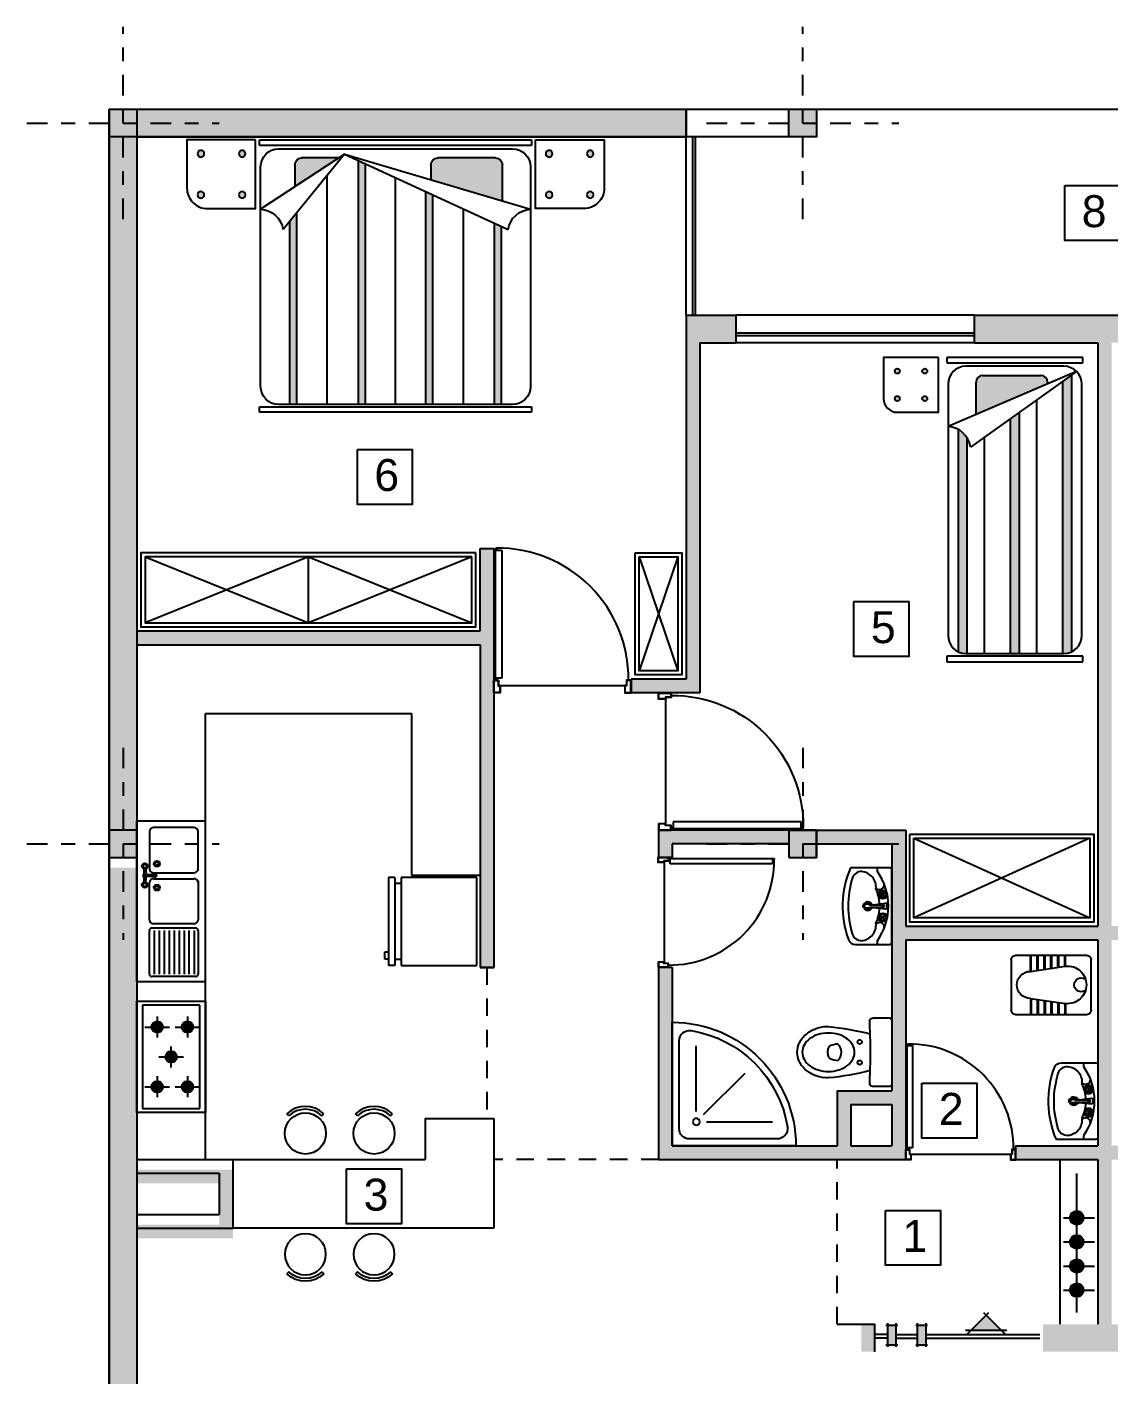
# Model space of a CAD drawing. Header units: millimetres. Extents: x 3669.6 to 3740.3, y 1535.4 to 1572.3.
# Drawn here: x 3670.69 to 3678.57, y 1559.33 to 1569.14 of the extents above; entities that cross this region are included whole.
import ezdxf

# ---------------------------------------------------------------- set-up
doc = ezdxf.new("R2010")
doc.units = ezdxf.units.MM
doc.linetypes.add('DASHDOT', pattern=[1, 0.5, -0.25, 0, -0.25])
doc.linetypes.add('DASHED2', pattern=[9.525, 6.35, -3.175])
doc.layers.add('1', color=7, linetype='Continuous')
doc.layers.add('HATCH', color=42, linetype='Continuous')
doc.styles.get("Standard").update_dxf_attribs({"font": 'arial.ttf'})

# ---------------------------------------------------------------- blocks, each defined once
blk = doc.blocks.new('AX')
at = {"linetype": 'Continuous'}
h = blk.add_hatch(color=0, dxfattribs=at)
h.paths.add_polyline_path([(-0.1, 0.1), (-0.1, 0), (0, 0), (0, 0.1)])
h.paths.add_polyline_path([(0, 0.1), (0, 0), (0.1, 0), (0.1, 0.1)])
h.paths.add_polyline_path([(0, 0), (0, -0.1), (0.1, -0.1), (0.1, 0)])
h.paths.add_polyline_path([(-0.1, 0), (-0.1, -0.1), (0, -0.1), (0, 0)])
at = {"color": 0, "linetype": 'DASHDOT', "ltscale": 0.3}
for p, q in [((0, -0.7), (0, 0.7)), ((-0.7, 0), (0.7, 0))]:
    blk.add_line(p, q, dxfattribs=at)
at = {"color": 0, "linetype": 'Continuous'}
blk.add_lwpolyline([(-0.1, 0.1), (0.1, 0.1), (0.1, -0.1), (-0.1, -0.1), (-0.1, 0.1)], dxfattribs=at)
blk = doc.blocks.new('DR100K')
blk.add_line((-0.0463, -0.0524), (-0.9537, -0.0524))
at = {"linetype": 'Continuous'}
for p, q in [((-0.0192, -0.1073), (-0.0192, -0.0923)), ((-0.0192, -0.0923), (-0.0115, -0.0923)), ((-0.0115, -0.0923), (-0.0115, -0.5731)), ((-0.0591, -0.5731), (-0.0591, -0.1073)), ((-0.0591, -0.1073), (-0.0197, -0.1073)), ((-0.0591, -1.0389), (-0.0591, -0.5731)), ((-0.0115, -0.5731), (-0.0115, -1.0539)), ((-0.0192, -1.0389), (-0.0591, -1.0389)), ((-0.0192, -1.0539), (-0.0192, -1.0389)), ((-0.0115, -1.0539), (-0.0192, -1.0539))]:
    blk.add_line(p, q, dxfattribs=at)
for points in [[(-0.9537, -0.0524), (-0.9537, 0), (-1, 0), (-1, -0.0923), (-0.9658, -0.0923), (-0.9658, -0.0524)], [(-0.0463, -0.0524), (-0.0463, 0), (0, 0), (0, -0.0923), (-0.0342, -0.0923), (-0.0342, -0.0524)], [(-0.9557, -0.0505), (-0.9557, -0.0019), (-0.9981, -0.0019), (-0.9981, -0.0904), (-0.9677, -0.0904), (-0.9677, -0.0505)], [(-0.0443, -0.0505), (-0.0443, -0.0019), (-0.0019, -0.0019), (-0.0019, -0.0904), (-0.0323, -0.0904), (-0.0323, -0.0505)]]:
    blk.add_lwpolyline(points, close=True, dxfattribs=at)
blk.add_arc((-0.0294, -0.1026), 0.9514, 179.3821, 270.61611, dxfattribs=at)
blk = doc.blocks.new('PL_SHOWER_TRAY_CORNER')
at = {"linetype": 'Continuous'}
h = blk.add_hatch(dxfattribs=at)
h.set_pattern_fill('EMPTY_FILL', color=0, scale=1000000.0, style=0)
h.set_pattern_definition([(0, (1000000, 1000000), (0, 1000000), [1e-05, -1000000])])
h.paths.add_polyline_path([(-0.45, 0), (-0.45, 0.9, -0.414214), (0.45, 0)], flags=0)
at = {"color": 0, "linetype": 'ByBlock'}
for p, q in [((-0.45, 0.9), (-0.45, 0)), ((-0.4, 0.7649), (-0.4, 0.125)), ((-0.275, 0.25), (-0.275, 0.7293)), ((-0.222, 0.228), (0.0803, 0.5303)), ((-0.2, 0.175), (0.2793, 0.175)), ((-0.45, 0), (0.45, 0)), ((-0.325, 0.05), (0.3149, 0.05))]:
    blk.add_line(p, q, dxfattribs=at)
blk.add_circle((-0.275, 0.175), 0.025, dxfattribs=at)
for centre, radius, start, end in [((-0.45, 0), 0.9, 360, 90), ((-0.325, 0.7649), 0.075, 80.7182, 180), ((-0.45, 0), 0.85, 9.2818, 80.7182), ((-0.325, 0.125), 0.075, 180, 270), ((0.3149, 0.125), 0.075, 270, 9.2818)]:
    blk.add_arc(centre, radius, start, end, dxfattribs=at)
blk = doc.blocks.new('KHALAF01')
at = {"color": 0, "linetype": 'Continuous'}
for points in [[(0.1875, -0.4625, -0.085721), (0.1727, -0.5514, -0.090327), (0.1326, -0.6234, -0.104321), (0.0699, -0.6734, -0.116956), (0, -0.69, -0.116956), (-0.0699, -0.6734, -0.104321), (-0.1326, -0.6234, -0.090327), (-0.1727, -0.5514, -0.121645), (-0.1875, -0.4625, -0.038927), (-0.1339, -0.1587, 0.00111), (-0.2241, -0.1615, -0.19607), (-0.2353, -0.1601, -0.27067), (-0.25, -0.135), (-0.25, -0.0142, -0.258396), (-0.2244, 0), (0, 0), (0.2244, 0, -0.258396), (0.25, -0.0142), (0.25, -0.135, -0.27067), (0.2353, -0.1601, -0.19607), (0.2241, -0.1615, 0.00111), (0.1339, -0.1587, -0.038927)], [(0.06, -0.3945, 0.456663), (-0.06, -0.3945, 0.067655), (-0.0458, -0.4503, 0.231456), (-0.0296, -0.4648, 0.070039), (0, -0.4688, 0.070039), (0.0296, -0.4648, 0.231456), (0.0458, -0.4503, 0.067655)]]:
    blk.add_lwpolyline(points, format="xyb", close=True, dxfattribs=at)
blk.add_lwpolyline([(0.1339, -0.1587, 0.000726), (0.075, -0.1571, 0.025157), (-0.075, -0.1571, 0.000726), (-0.1339, -0.1587, -0.19607)], format="xyb", dxfattribs=at)
for centre in [(-0.075, -0.235), (0.075, -0.235)]:
    blk.add_circle(centre, 0.016, dxfattribs=at)
for centre, radius, start, end in [((0.0235, -0.4175), 0.152, 119.44004, 143.72465), ((0, -0.3759), 0.1041, 90, 119.44004), ((0, -0.3759), 0.1041, 60.55996, 90), ((-0.0235, -0.4175), 0.152, 36.27535, 60.55996), ((0.1191, -0.4625), 0.2591, 163.09095, 180), ((0.0606, -0.4447), 0.1979, 143.72465, 163.09095), ((-0.0606, -0.4447), 0.1979, 16.90905, 36.27535), ((-0.1191, -0.4625), 0.2591, 0, 16.90905), ((0.1191, -0.4625), 0.2591, 180, 196.90905), ((-0.1191, -0.4625), 0.2591, 343.09095, 0), ((0.0606, -0.4803), 0.1979, 196.90905, 216.27535), ((-0.0606, -0.4803), 0.1979, 323.72465, 343.09095), ((0.0235, -0.5075), 0.152, 216.27535, 240.55996), ((0, -0.5491), 0.1041, 240.55996, 270), ((0, -0.5491), 0.1041, 270, 299.44004), ((-0.0235, -0.5075), 0.152, 299.44004, 323.72465)]:
    blk.add_arc(centre, radius, start, end, dxfattribs=at)
blk = doc.blocks.new('DASTSHO1')
for p, q in [((0.29, 0), (-0.29, 0)), ((-0.31, -0.02), (-0.31, -0.336)), ((-0.011, -0.155), (-0.023, -0.051)), ((0.013, -0.04), (-0.013, -0.04)), ((-0.009, -0.177), (-0.008, -0.069)), ((0.009, -0.177), (0.008, -0.069)), ((0.011, -0.155), (0.023, -0.051)), ((0.31, -0.295), (0.31, -0.02)), ((-0.28, -0.117), (-0.31, -0.117)), ((-0.149, -0.134), (-0.151, -0.131)), ((-0.025, -0.197), (-0.01, -0.234)), ((0.025, -0.197), (0.01, -0.234)), ((0.31, -0.117), (0.28, -0.117)), ((0.01, -0.234), (-0.01, -0.234))]:
    blk.add_line(p, q)
for centre, radius in [((-0.093, -0.075), 0.035), ((-0.093, -0.075), 0.03), ((-0.093, -0.075), 0.01), ((-0.093, -0.075), 0.009), ((0, -0.069), 0.00838), ((0, -0.069), 0.00638), ((0.093, -0.075), 0.035), ((0.093, -0.075), 0.03), ((0.093, -0.075), 0.01), ((0.093, -0.075), 0.009)]:
    blk.add_circle(centre, radius)
for centre, radius, start, end in [((-0.29, -0.02), 0.02, 90, 180), ((0, -0.515), 0.486, 54.8317, 125.1683), ((-0.171, -0.1), 0.0372, 303.1046, 116.4842), ((0, -0.442), 0.342, 92.8917, 114.0594), ((-0.113, -0.075), 0.007, 145.5618, 214.4382), ((-0.143, -0.054), 0.03, 325.5618, 349.4382), ((-0.143, -0.096), 0.03, 10.5618, 34.4382), ((-0.107, -0.061), 0.007, 100.5618, 169.4382), ((-0.107, -0.089), 0.007, 190.5618, 259.4382), ((-0.114, -0.025), 0.03, 280.5618, 304.4382), ((-0.114, -0.126), 0.03, 55.5618, 79.4382), ((-0.093, -0.055), 0.007, 55.5618, 124.4382), ((-0.093, -0.095), 0.007, 235.5618, 304.4382), ((-0.072, -0.025), 0.03, 235.5618, 259.4382), ((-0.072, -0.126), 0.03, 100.5618, 124.4382), ((-0.079, -0.061), 0.007, 10.5618, 79.4382), ((-0.079, -0.089), 0.007, 280.5618, 349.4382), ((-0.042, -0.054), 0.03, 190.5618, 214.4382), ((-0.042, -0.096), 0.03, 145.5618, 169.4382), ((-0.073, -0.075), 0.007, 325.5618, 34.4382), ((-0.013, -0.05), 0.01, 90, 186.4645), ((0.013, -0.05), 0.01, 353.5355, 90), ((0, -0.442), 0.342, 65.9406, 87.1083), ((0.073, -0.075), 0.007, 145.5618, 214.4382), ((0.042, -0.054), 0.03, 325.5618, 349.4382), ((0.042, -0.096), 0.03, 10.5618, 34.4382), ((0.079, -0.061), 0.007, 100.5618, 169.4382), ((0.079, -0.089), 0.007, 190.5618, 259.4382), ((0.072, -0.025), 0.03, 280.5618, 304.4382), ((0.072, -0.126), 0.03, 55.5618, 79.4382), ((0.093, -0.055), 0.007, 55.5618, 124.4382), ((0.093, -0.095), 0.007, 235.5618, 304.4382), ((0.114, -0.025), 0.03, 235.5618, 259.4382), ((0.114, -0.126), 0.03, 100.5618, 124.4382), ((0.107, -0.061), 0.007, 10.5618, 79.4382), ((0.107, -0.089), 0.007, 280.5618, 349.4382), ((0.143, -0.054), 0.03, 190.5618, 214.4382), ((0.143, -0.096), 0.03, 145.5618, 169.4382), ((0.113, -0.075), 0.007, 325.5618, 34.4382), ((0.171, -0.1), 0.0372, 63.5158, 236.8954), ((0.29, -0.02), 0.02, 0, 90), ((-0.153, -0.256), 0.127, 83.7621, 175.0122), ((0, -0.195), 0.035, 107.6573, 249.4947), ((0, -0.195), 0.03, 111.4224, 239.855), ((-0.02, -0.195), 0.007, 73.4732, 243.3425), ((-0.065, -0.161), 0.0542, 317.6979, 11.2911), ((-0.014, -0.18), 0.007, 74.1823, 242.9207), ((-0.014, -0.209), 0.007, 161.9256, 242.6781), ((0.028, -0.199), 0.0425, 149.7923, 221.2189), ((-0.028, -0.199), 0.0425, 318.7811, 30.2077), ((0.065, -0.161), 0.0542, 168.7089, 222.3021), ((0, -0.195), 0.035, 290.5054, 72.3427), ((0, -0.195), 0.03, 300.1451, 68.5775), ((0.014, -0.18), 0.007, 297.0795, 105.8174), ((0.014, -0.209), 0.007, 297.3223, 18.074), ((0.02, -0.195), 0.007, 296.658, 106.5266), ((0.153, -0.256), 0.127, 4.9878, 96.2379), ((-0.2, -0.245), 0.08, 180, 252.722), ((0, 0.398), 0.753, 252.722, 287.278), ((0, -0.224), 0.005, 221.2189, 318.7811), ((0.2, -0.245), 0.08, 287.278, 0), ((0.25, -0.295), 0.06, 290.2183, 0), ((0, 0.383), 0.783, 246.6891, 290.2183)]:
    blk.add_arc(centre, radius, start, end)
blk = doc.blocks.new('KHAL')
for p, q in [((0.03, 0.215), (0.5528, 0.215)), ((0.1862, 0.1362), (0.1862, 0.215)), ((0.193, 0.1352), (0.193, 0.215)), ((0.2362, 0.1288), (0.2362, 0.215)), ((0.243, 0.1278), (0.243, 0.215)), ((0.2862, 0.1214), (0.2862, 0.215)), ((0.293, 0.1204), (0.293, 0.215)), ((0.3362, 0.114), (0.3362, 0.215)), ((0.343, 0.113), (0.343, 0.215)), ((0.3862, 0.1066), (0.3862, 0.215)), ((0.393, 0.1056), (0.393, 0.215)), ((0.4362, 0.0992), (0.4362, 0.215)), ((0.443, 0.0982), (0.443, 0.215)), ((0, -0.185), (0, 0.185)), ((0.443, 0.0982), (0.1862, 0.1362)), ((0.5828, 0.185), (0.5828, -0.185)), ((0.443, -0.0982), (0.1862, -0.1362)), ((0.1862, -0.1362), (0.1862, -0.215)), ((0.193, -0.1352), (0.193, -0.215)), ((0.2362, -0.1288), (0.2362, -0.215)), ((0.243, -0.1278), (0.243, -0.215)), ((0.2862, -0.1214), (0.2862, -0.215)), ((0.293, -0.1204), (0.293, -0.215)), ((0.3362, -0.114), (0.3362, -0.215)), ((0.343, -0.113), (0.343, -0.215)), ((0.3862, -0.1066), (0.3862, -0.215)), ((0.393, -0.1056), (0.393, -0.215)), ((0.4362, -0.0992), (0.4362, -0.215)), ((0.443, -0.0982), (0.443, -0.215)), ((0.5528, -0.215), (0.03, -0.215))]:
    blk.add_line(p, q)
for centre, radius, start, end in [((0.03, 0.185), 0.03, 90, 180), ((0.5528, 0.185), 0.03, 0, 90), ((0.1706, 0.0017), 0.1354, 83.37067, 180.72106), ((0.443, 0), 0.0982, 270, 90), ((0.0722, 0), 0.0514, 232.5368, 127.4632), ((0.1706, -0.0017), 0.1354, 179.27894, 276.62933), ((0.03, -0.185), 0.03, 180, 270), ((0.5528, -0.185), 0.03, 270, 0)]:
    blk.add_arc(centre, radius, start, end)
blk = doc.blocks.new('S2')
for p, q in [((-0.534, 0), (0, 0)), ((0, 0), (0, -0.6)), ((-1.405, 0), (-0.534, 0)), ((-1.405, 0), (-1.405, -0.6)), ((-1.34, -0.111), (-0.959, -0.111)), ((-0.865, -0.111), (-0.541, -0.111)), ((-0.492, -0.063), (-0.535, -0.063)), ((-0.534, 0), (-0.534, 0)), ((-0.466, -0.057), (-0.492, -0.057)), ((-0.492, -0.057), (-0.492, -0.063)), ((-0.487, -0.167), (-0.487, -0.063)), ((-0.47, -0.063), (-0.47, -0.167)), ((-0.466, -0.063), (-0.466, -0.057)), ((-0.421, -0.063), (-0.466, -0.063)), ((-0.095, -0.111), (-0.419, -0.111)), ((-1.362, -0.514), (-1.362, -0.132)), ((-1.34, -0.154), (-0.959, -0.154)), ((-1.34, -0.198), (-0.959, -0.198)), ((-0.937, -0.514), (-0.937, -0.132)), ((-0.9, -0.5), (-0.9, -0.146)), ((-0.506, -0.146), (-0.506, -0.5)), ((-0.454, -0.146), (-0.454, -0.5)), ((-0.059, -0.5), (-0.059, -0.146)), ((-1.34, -0.241), (-0.959, -0.241)), ((-1.34, -0.285), (-0.959, -0.285)), ((-1.34, -0.329), (-0.959, -0.329)), ((-1.34, -0.372), (-0.959, -0.372)), ((-1.34, -0.416), (-0.959, -0.416)), ((-1.34, -0.459), (-0.959, -0.459)), ((-1.34, -0.503), (-0.959, -0.503)), ((-0.959, -0.536), (-1.34, -0.536)), ((-0.525, -0.536), (-0.865, -0.536)), ((-0.435, -0.536), (-0.095, -0.536)), ((-1.405, -0.6), (0, -0.6))]:
    blk.add_line(p, q)
for centre, radius in [((-0.56, -0.07), 0.0257), ((-0.56, -0.07), 0.0151), ((-0.396, -0.07), 0.0257), ((-0.396, -0.07), 0.0151), ((-0.584, -0.176), 0.0257), ((-0.584, -0.176), 0.0151), ((-0.375, -0.176), 0.0257), ((-0.375, -0.176), 0.0151)]:
    blk.add_circle(centre, radius)
for centre, radius, start, end in [((-1.34, -0.132), 0.0218, 90, 180), ((-0.959, -0.132), 0.0218, 0, 90), ((-0.865, -0.146), 0.0355, 90, 180), ((-0.541, -0.146), 0.0355, 360, 90), ((-0.475, 0.148), 0.232, 254.9886, 267.0921), ((-0.478, -0.077), 0.0167, 59.7592, 120.2408), ((-0.479, 0.19), 0.275, 271.804, 282.1863), ((-0.419, -0.146), 0.0355, 90, 180), ((-0.095, -0.146), 0.0355, 0, 90), ((-0.478, -0.162), 0.0121, 133.7065, 46.2926), ((-0.478, -0.152), 0.0167, 239.7592, 300.2408), ((-1.34, -0.514), 0.0218, 180, 270), ((-0.959, -0.514), 0.0218, 270, 0), ((-0.865, -0.5), 0.0355, 180, 270), ((-0.541, -0.5), 0.0355, 270, 360), ((-0.419, -0.5), 0.0355, 180, 270), ((-0.095, -0.5), 0.0355, 270, 0)]:
    blk.add_arc(centre, radius, start, end)
blk = doc.blocks.new('REFREJRATOR')
at = {"linetype": 'Continuous'}
for p, q in [((0, 0), (-0.6433, 0)), ((-0.6433, 0), (-0.6433, -0.5514)), ((0, -0.5514), (0, 0)), ((-0.6433, -0.5514), (0, -0.5514)), ((-0.5974, -0.5514), (-0.5974, -0.5974)), ((-0.046, -0.5514), (-0.046, -0.5974)), ((-0.6433, -0.5974), (-0.6433, -0.6433)), ((-0.6433, -0.5974), (0, -0.5974)), ((-0.6433, -0.6433), (0, -0.6433)), ((-0.1007, -0.6712), (-0.1007, -0.6433)), ((-0.0472, -0.6712), (-0.1007, -0.6712)), ((-0.0472, -0.6433), (-0.0472, -0.6712)), ((0, -0.5974), (0, -0.6433))]:
    blk.add_line(p, q, dxfattribs=at)
blk = doc.blocks.new('G')
at = {"linetype": 'Continuous'}
h = blk.add_hatch(color=0, dxfattribs=at)
h.paths.add_polyline_path([(0.1881, -0.1907), (0.1881, -0.1491), (0.2298, -0.1491, -0.414214)])
h.paths.add_polyline_path([(0.2298, -0.1491), (0.1881, -0.1491), (0.1881, -0.1074, -0.414214)])
h.paths.add_polyline_path([(0.1881, -0.1491), (0.1464, -0.1491, -0.414214), (0.1881, -0.1074)])
h.paths.add_polyline_path([(0.1881, -0.1907, -0.414214), (0.1464, -0.1491), (0.1881, -0.1491)])
h = blk.add_hatch(color=0, dxfattribs=at)
h.paths.add_polyline_path([(0.6234, -0.1907), (0.6234, -0.1491), (0.6651, -0.1491, -0.414214)])
h.paths.add_polyline_path([(0.6651, -0.1491), (0.6234, -0.1491), (0.6234, -0.1074, -0.414214)])
h.paths.add_polyline_path([(0.6234, -0.1491), (0.5818, -0.1491, -0.414214), (0.6234, -0.1074)])
h.paths.add_polyline_path([(0.6234, -0.1907, -0.414214), (0.5818, -0.1491), (0.6234, -0.1491)])
h = blk.add_hatch(color=0, dxfattribs=at)
h.paths.add_polyline_path([(0.4058, -0.2091), (0.4058, -0.2508), (0.4474, -0.2508, 0.414214)])
h.paths.add_polyline_path([(0.4474, -0.2508), (0.4058, -0.2508), (0.4058, -0.2925, 0.414214)])
h.paths.add_polyline_path([(0.4058, -0.2508), (0.3641, -0.2508, 0.414214), (0.4058, -0.2925)])
h.paths.add_polyline_path([(0.4058, -0.2091, 0.414214), (0.3641, -0.2508), (0.4058, -0.2508)])
h = blk.add_hatch(color=0, dxfattribs=at)
h.paths.add_polyline_path([(0.1881, -0.3276), (0.1881, -0.3692), (0.2298, -0.3692, 0.414214)])
h.paths.add_polyline_path([(0.2298, -0.3692), (0.1881, -0.3692), (0.1881, -0.4109, 0.414214)])
h.paths.add_polyline_path([(0.1881, -0.3692), (0.1464, -0.3692, 0.414214), (0.1881, -0.4109)])
h.paths.add_polyline_path([(0.1881, -0.3276, 0.414214), (0.1464, -0.3692), (0.1881, -0.3692)])
h = blk.add_hatch(color=0, dxfattribs=at)
h.paths.add_polyline_path([(0.6234, -0.3276), (0.6234, -0.3692), (0.6651, -0.3692, 0.414214)])
h.paths.add_polyline_path([(0.6651, -0.3692), (0.6234, -0.3692), (0.6234, -0.4109, 0.414214)])
h.paths.add_polyline_path([(0.6234, -0.3692), (0.5818, -0.3692, 0.414214), (0.6234, -0.4109)])
h.paths.add_polyline_path([(0.6234, -0.3276, 0.414214), (0.5818, -0.3692), (0.6234, -0.3692)])
at = {"color": 0, "linetype": 'Continuous'}
for p, q in [((0, 0), (0.8125, 0)), ((0, -0.5), (0, 0)), ((0.8125, 0), (0.8125, -0.5)), ((0.7816, -0.0422), (0.0299, -0.0422)), ((0.0299, -0.0422), (0.0299, -0.4595)), ((0.1881, -0.0588), (0.1881, -0.2393)), ((0.6234, -0.0588), (0.6234, -0.2393)), ((0.7816, -0.4595), (0.7816, -0.0422)), ((0.2646, -0.1491), (0.1116, -0.1491)), ((0.4058, -0.1606), (0.4058, -0.341)), ((0.6999, -0.1491), (0.547, -0.1491)), ((0.1881, -0.279), (0.1881, -0.4595)), ((0.3293, -0.2508), (0.4822, -0.2508)), ((0.6234, -0.279), (0.6234, -0.4595)), ((0.2646, -0.3692), (0.1116, -0.3692)), ((0.6999, -0.3692), (0.547, -0.3692)), ((0.0299, -0.4595), (0.7816, -0.4595)), ((0.8125, -0.5), (0, -0.5))]:
    blk.add_line(p, q, dxfattribs=at)
for centre in [(0.1881, -0.1491), (0.6234, -0.1491), (0.4058, -0.2508), (0.1881, -0.3692), (0.6234, -0.3692)]:
    blk.add_circle(centre, 0.0417, dxfattribs=at)
blk = doc.blocks.new('DCHAIR')
at = {"linetype": 'Continuous'}
for p, q in [((-0.1202, 0.1285), (-0.134, 0.1433)), ((0.1202, 0.1285), (0.134, 0.1433))]:
    blk.add_line(p, q, dxfattribs=at)
blk.add_circle((0, 0), 0.15, dxfattribs=at)
for radius in [0.1963, 0.1759]:
    blk.add_arc((0, 0), radius, 46.92052, 133.07948, dxfattribs=at)
blk = doc.blocks.new('BED2')
at = {"linetype": 'Continuous'}
h = blk.add_hatch(color=256, dxfattribs=at)
h.paths.add_polyline_path([(-1.3933, -0.1, 1), (-1.4417, -0.1, 1)])
h.paths.add_polyline_path([(-1.3933, -0.4, 1), (-1.4417, -0.4, 1)])
h.paths.add_polyline_path([(-1.1417, -0.1, 1), (-1.0933, -0.1, 1)])
h.paths.add_polyline_path([(-1.1417, -0.4, 1), (-1.0933, -0.4, 1)])
h.paths.add_polyline_path([(1.0933, -0.1, 1), (1.1417, -0.1, 1)])
h.paths.add_polyline_path([(1.0933, -0.4, 1), (1.1417, -0.4, 1)])
h.paths.add_polyline_path([(1.3933, -0.1, 1), (1.4417, -0.1, 1)])
h.paths.add_polyline_path([(1.3933, -0.4, 1), (1.4417, -0.4, 1)])
h = blk.add_hatch(color=256, dxfattribs=at)
h.paths.add_polyline_path([(-0.257, -0.1814, 0.414214), (-0.307, -0.1314), (-0.7288, -0.1314, 0.414214), (-0.7788, -0.1814), (-0.7788, -0.4437), (-0.257, -0.2892)])
h.paths.add_polyline_path([(0.7341, -0.1814, 0.414214), (0.6841, -0.1314), (0.4155, -0.1314), (0.7341, -0.3407)])
h = blk.add_hatch(color=256, dxfattribs=at)
h.paths.add_polyline_path([(0.7701, -0.5918), (0.7201, -0.5304), (0.7201, -1.9269), (0.7701, -1.9269)])
h.paths.add_polyline_path([(0.2701, -0.15), (0.2201, -0.1731), (0.2201, -1.9269), (0.2701, -1.9269)])
h.paths.add_polyline_path([(-0.2209, -0.3766), (-0.2709, -0.3996), (-0.2709, -1.9269), (-0.2209, -1.9269)])
h.paths.add_polyline_path([(-0.7209, -0.6072), (-0.7709, -0.6303), (-0.7709, -1.9269), (-0.7209, -1.9269)])
for p, q in [((-0.991, 0), (-0.991, -0.0394)), ((0, 0), (-0.991, 0)), ((0.991, 0), (0, 0)), ((0.991, -0.0394), (0.991, 0)), ((-0.991, -0.0394), (0, -0.0394)), ((-0.1388, -0.0647), (-0.8522, -0.0647)), ((0.8522, -0.0647), (-0.1388, -0.0647)), ((0, -0.0394), (0.991, -0.0394)), ((0.3722, -0.1029), (-0.9827, -0.5041)), ((-0.9827, -0.1952), (-0.9827, -1.7964)), ((0.3722, -0.1029), (-0.8198, -0.6529)), ((-0.7788, -0.4437), (-0.7788, -0.1814)), ((-0.7288, -0.1314), (-0.307, -0.1314)), ((-0.257, -0.1814), (-0.257, -0.2892)), ((-0.257, -0.1814), (-0.257, -0.1931)), ((0.2201, -1.9269), (0.2201, -0.1731)), ((0.2701, -1.9269), (0.2701, -0.15)), ((0.3722, -0.1029), (0.9827, -0.5041)), ((0.3722, -0.1029), (0.8198, -0.6529)), ((0.4155, -0.1314), (0.6841, -0.1314)), ((0.7341, -0.1814), (0.7341, -0.3407)), ((0.7341, -0.1814), (0.7341, -0.1931)), ((0.9827, -1.7964), (0.9827, -0.1952)), ((0.0032, -0.2732), (0.0032, -1.9269)), ((0.4973, -1.9269), (0.4973, -0.2566)), ((-0.2209, -1.9269), (-0.2209, -0.3766)), ((-0.2709, -1.9269), (-0.2709, -0.3996)), ((-0.4937, -1.9269), (-0.4937, -0.5024)), ((0.7201, -1.9269), (0.7201, -0.5304)), ((-0.7709, -1.9269), (-0.7709, -0.6303)), ((-0.7209, -1.9269), (-0.7209, -0.6072)), ((0.7701, -1.9269), (0.7701, -0.5918)), ((0, -1.9446), (-0.991, -1.9446)), ((-0.991, -1.9446), (-0.991, -1.9839)), ((-0.8522, -1.9269), (-0.1388, -1.9269)), ((-0.1388, -1.9269), (0.8522, -1.9269)), ((0.991, -1.9446), (0, -1.9446)), ((0.991, -1.9839), (0.991, -1.9446)), ((-0.991, -1.9839), (0, -1.9839)), ((0, -1.9839), (0.991, -1.9839))]:
    blk.add_line(p, q, dxfattribs=at)
for points in [[(-1.0198, 0), (-1.5198, 0), (-1.5198, -0.35, 0.414214), (-1.3698, -0.5), (-1.0198, -0.5)], [(1.0198, 0), (1.5198, 0), (1.5198, -0.35, -0.414214), (1.3698, -0.5), (1.0198, -0.5)]]:
    blk.add_lwpolyline(points, format="xyb", close=True, dxfattribs=at)
for centre in [(-1.4175, -0.1), (-1.1175, -0.1), (1.1175, -0.1), (1.4175, -0.1), (-1.4175, -0.4), (-1.1175, -0.4), (1.1175, -0.4), (1.4175, -0.4)]:
    blk.add_circle(centre, 0.0242, dxfattribs=at)
for centre, radius, start, end in [((-0.8522, -0.1952), 0.1305, 90, 180), ((0.8522, -0.1952), 0.1305, 0, 90), ((-0.7288, -0.1814), 0.05, 90, 180), ((-0.307, -0.1814), 0.05, 0, 90), ((0.6841, -0.1814), 0.05, 0, 90), ((-0.9914, -0.6771), 0.1732, 8.04708, 87.13075), ((0.9914, -0.6771), 0.1732, 92.86925, 171.95292), ((-0.8522, -1.7964), 0.1305, 180, 270), ((0.8522, -1.7964), 0.1305, 270, 0)]:
    blk.add_arc(centre, radius, start, end, dxfattribs=at)
blk = doc.blocks.new('BED')
h = blk.add_hatch(color=256)
h.paths.add_polyline_path([(-1.3699, -0.1, 1), (-1.334, -0.1, 1)])
h.paths.add_polyline_path([(-1.334, -0.3, 1), (-1.3699, -0.3, 1)])
h.paths.add_polyline_path([(-1.134, -0.3, 1), (-1.1699, -0.3, 1)])
h.paths.add_polyline_path([(-1.1699, -0.1, 1), (-1.134, -0.1, 1)])
h = blk.add_hatch(color=256)
h.paths.add_polyline_path([(-0.844, -0.586, 0.128654), (-0.9075, -0.5255), (-0.9075, -2.1446, 0.109901), (-0.8522, -2.1569), (-0.844, -2.1569)])
h.paths.add_polyline_path([(-0.463, -0.3991), (-0.5265, -0.4443), (-0.5265, -2.1569), (-0.463, -2.1569)])
h.paths.add_polyline_path([(-0.082, -0.1282), (-0.1455, -0.1733), (-0.1455, -2.1569), (-0.1388, -2.1569, 0.113068), (-0.082, -2.1439)])
blk.add_hatch(color=256).paths.add_polyline_path([(-0.257, -0.1931), (-0.257, -0.1814, 0.414214), (-0.307, -0.1314), (-0.7288, -0.1314, 0.414214), (-0.7788, -0.1814), (-0.7788, -0.4167)])
at = {"color": 0, "linetype": 'Continuous'}
for p, q in [((0, 0), (-0.991, 0)), ((-0.991, 0), (-0.991, -0.0394)), ((0, -0.0394), (0, 0)), ((-0.991, -0.0394), (0, -0.0394)), ((-0.1388, -0.0647), (-0.8522, -0.0647)), ((-0.0466, -0.1029), (-0.9827, -0.5041)), ((-0.9827, -0.1952), (-0.9827, -2.0264)), ((-0.0466, -0.1029), (-0.8198, -0.6529)), ((-0.7788, -0.4167), (-0.7788, -0.1814)), ((-0.7288, -0.1314), (-0.307, -0.1314)), ((-0.257, -0.1814), (-0.257, -0.1931)), ((-0.0083, -2.0264), (-0.0083, -0.1952)), ((-0.8522, -2.1569), (-0.1388, -2.1569)), ((0, -2.1772), (-0.991, -2.1772)), ((-0.991, -2.1772), (-0.991, -2.2165)), ((-0.991, -2.2165), (0, -2.2165)), ((0, -2.2165), (0, -2.1772))]:
    blk.add_line(p, q, dxfattribs=at)
at = {"color": 0}
for p, q in [((-0.1455, -2.1569), (-0.1455, -0.1733)), ((-0.082, -2.1439), (-0.082, -0.1282)), ((-0.336, -2.1569), (-0.336, -0.3088)), ((-0.5265, -2.1569), (-0.5265, -0.4443)), ((-0.463, -2.1569), (-0.463, -0.3991)), ((-0.9075, -2.1446), (-0.9075, -0.5255)), ((-0.844, -2.1569), (-0.844, -0.586)), ((-0.717, -2.1569), (-0.717, -0.5798))]:
    blk.add_line(p, q, dxfattribs=at)
blk.add_lwpolyline([(-1.0519, 0), (-1.4519, 0), (-1.4519, -0.3, 0.414214), (-1.3519, -0.4), (-1.0519, -0.4)], format="xyb", close=True)
for centre in [(-1.3519, -0.1), (-1.1519, -0.1), (-1.3519, -0.3), (-1.1519, -0.3)]:
    blk.add_circle(centre, 0.018)
at = {"color": 0, "linetype": 'Continuous'}
for centre, radius, start, end in [((-0.8522, -0.1952), 0.1305, 90, 180), ((-0.1388, -0.1952), 0.1305, 0, 90), ((-0.7288, -0.1814), 0.05, 90, 180), ((-0.307, -0.1814), 0.05, 0, 90), ((-0.9914, -0.6771), 0.1732, 8.04708, 87.13075), ((-0.8522, -2.0264), 0.1305, 180, 270), ((-0.1388, -2.0264), 0.1305, 270, 0)]:
    blk.add_arc(centre, radius, start, end, dxfattribs=at)
blk = doc.blocks.new('A$C35E47A82')
blk.add_hatch(color=0).paths.add_polyline_path([(0.8098, 0.2313), (0.6971, 0.1187), (0.8098, 0.1187), (0.9224, 0.1187)])
at = {"linetype": 'Continuous'}
h = blk.add_hatch(color=0, dxfattribs=at)
h.paths.add_polyline_path([(0.0938, 0.1595), (0.0938, 0.0138), (0.1528, 0.0138), (0.1528, 0.1595)])
h.paths.add_polyline_path([(0.3105, 0.1595), (0.3105, 0.0138), (0.3695, 0.0138), (0.3695, 0.1595)])
at = {"color": 0}
for p, q in [((0.6711, 0.0927), (0.8281, 0.2497)), ((0.7914, 0.2497), (0.9484, 0.0927)), ((0.8098, 0.1187), (0.6603, 0.1187)), ((0.9592, 0.1187), (0.8098, 0.1187))]:
    blk.add_line(p, q, dxfattribs=at)
at = {"color": 0, "linetype": 'Continuous'}
for p, q in [((0.08, 0.1595), (0.1667, 0.1595)), ((0.0938, 0), (0.0938, 0.1733)), ((0.1528, 0.1733), (0.1528, 0)), ((0.2967, 0.1595), (0.3833, 0.1595)), ((0.3105, 0), (0.3105, 0.1733)), ((0.3695, 0.1733), (0.3695, 0)), ((0.0938, 0.091), (0, 0.091)), ((0.0938, 0.065), (0, 0.065)), ((0.1667, 0.0138), (0.08, 0.0138)), ((0.1528, 0.091), (0.3105, 0.091)), ((0.1528, 0.065), (0.3105, 0.065)), ((0.3833, 0.0138), (0.2967, 0.0138)), ((0.3695, 0.091), (1.2, 0.091)), ((0.3695, 0.065), (1.2, 0.065))]:
    blk.add_line(p, q, dxfattribs=at)

msp = doc.modelspace()

# ---------------------------------------------------------------- hatches: boundary and pattern name
at = {"layer": '1'}
h = msp.add_hatch(color=256, dxfattribs=at)
h.paths.add_polyline_path([(3678.3372, 1560.4682), (3678.3372, 1560.4182, 0.414214), (3678.3872, 1560.4682)])
h.paths.add_polyline_path([(3678.3372, 1560.4682), (3678.3372, 1560.5182, 0.414214), (3678.2872, 1560.4682)])
h.paths.add_polyline_path([(3678.3372, 1560.4682), (3678.3872, 1560.4682, 0.198912), (3678.3726, 1560.5036, 0.198912), (3678.3372, 1560.5182)])
h.paths.add_polyline_path([(3678.2872, 1560.4682, 0.198912), (3678.3018, 1560.4329, 0.198912), (3678.3372, 1560.4182), (3678.3372, 1560.4682)])
h = msp.add_hatch(color=256, dxfattribs=at)
h.paths.add_polyline_path([(3678.3372, 1560.2928), (3678.3372, 1560.2428, 0.414214), (3678.3872, 1560.2928)])
h.paths.add_polyline_path([(3678.3372, 1560.2928), (3678.3372, 1560.3428, 0.414214), (3678.2872, 1560.2928)])
h.paths.add_polyline_path([(3678.3372, 1560.2928), (3678.3872, 1560.2928, 0.198912), (3678.3726, 1560.3281, 0.198912), (3678.3372, 1560.3428)])
h.paths.add_polyline_path([(3678.2872, 1560.2928, 0.198912), (3678.3018, 1560.2574, 0.198912), (3678.3372, 1560.2428), (3678.3372, 1560.2928)])
h = msp.add_hatch(color=256, dxfattribs=at)
h.paths.add_polyline_path([(3678.3372, 1560.1173), (3678.3372, 1560.0673, 0.414214), (3678.3872, 1560.1173)])
h.paths.add_polyline_path([(3678.3372, 1560.1173), (3678.3372, 1560.1673, 0.414214), (3678.2872, 1560.1173)])
h.paths.add_polyline_path([(3678.3372, 1560.1173), (3678.3872, 1560.1173, 0.198912), (3678.3726, 1560.1526, 0.198912), (3678.3372, 1560.1673)])
h.paths.add_polyline_path([(3678.2872, 1560.1173, 0.198912), (3678.3018, 1560.0819, 0.198912), (3678.3372, 1560.0673), (3678.3372, 1560.1173)])
h = msp.add_hatch(color=256, dxfattribs=at)
h.paths.add_polyline_path([(3678.3372, 1559.9418), (3678.3372, 1559.8918, 0.414214), (3678.3872, 1559.9418)])
h.paths.add_polyline_path([(3678.3372, 1559.9418), (3678.3372, 1559.9918, 0.414214), (3678.2872, 1559.9418)])
h.paths.add_polyline_path([(3678.3372, 1559.9418), (3678.3872, 1559.9418, 0.198912), (3678.3726, 1559.9772, 0.198912), (3678.3372, 1559.9918)])
h.paths.add_polyline_path([(3678.2872, 1559.9418, 0.198912), (3678.3018, 1559.9065, 0.198912), (3678.3372, 1559.8918), (3678.3372, 1559.9418)])
at = {"layer": 'HATCH'}
h = msp.add_hatch(color=256, dxfattribs=at)
h.paths.add_polyline_path([(3678.8916, 1567.0428), (3677.5916, 1567.0428), (3677.5916, 1566.8428), (3678.4916, 1566.8428), (3678.4916, 1562.5928), (3677.0916, 1562.5928), (3677.0916, 1563.2928), (3676.4416, 1563.2928), (3676.4416, 1563.1928), (3676.9916, 1563.1928), (3676.9916, 1561.3928), (3676.5916, 1561.3928), (3676.5916, 1560.9928), (3675.3916, 1560.9928), (3675.3916, 1561.8928), (3675.3916, 1562.2928), (3675.2916, 1562.2928), (3675.2916, 1560.8928), (3677.0916, 1560.8928), (3677.0916, 1562.4928), (3678.4916, 1562.4928), (3678.4916, 1560.9928), (3677.8916, 1560.9928), (3677.8916, 1560.9651), (3677.8931, 1560.9651), (3677.8931, 1560.8928), (3678.4916, 1560.8928), (3678.4916, 1559.6928), (3678.5916, 1559.6928), (3678.5916, 1560.8928), (3679.0916, 1560.8928), (3679.0916, 1560.9651), (3679.0916, 1560.9928), (3678.5916, 1560.9928), (3678.5916, 1562.4928), (3679.8916, 1562.4928), (3679.8916, 1560.8928), (3681.7916, 1560.8928), (3681.7916, 1562.2928), (3681.6916, 1562.2928), (3681.6916, 1560.9928), (3680.7916, 1560.9928), (3680.3916, 1560.9928), (3680.3916, 1561.3928), (3679.9916, 1561.3928), (3679.9916, 1563.1928), (3681.1416, 1563.1928), (3681.1416, 1563.2928), (3679.8916, 1563.2928), (3679.8916, 1562.5928), (3678.5916, 1562.5928), (3678.5916, 1566.8428), (3678.8916, 1566.8428)])
h.paths.add_polyline_path([(3679.9916, 1561.2928), (3680.2916, 1561.2928), (3680.2916, 1560.9928), (3679.9916, 1560.9928)], flags=16)
h.paths.add_polyline_path([(3676.9916, 1561.2928), (3676.9916, 1560.9928), (3676.6916, 1560.9928), (3676.6916, 1561.2928)], flags=16)
h.paths.add_polyline_path([(3675.8552, 1567.0428), (3675.4916, 1567.0428), (3675.4916, 1564.3928), (3675.0916, 1564.3928), (3675.0916, 1564.2928), (3675.4916, 1564.2928), (3675.5916, 1564.2928), (3675.5916, 1565.2428), (3675.5916, 1566.8428), (3675.8552, 1566.8428)])
h.paths.add_polyline_path([(3671.4916, 1568.3428), (3671.2916, 1568.3428), (3671.2916, 1563.2928), (3671.4916, 1563.2928)])
h.paths.add_polyline_path([(3682.0916, 1567.0428), (3680.628, 1567.0428), (3680.628, 1566.8428), (3681.4416, 1566.8428), (3681.4416, 1564.2928), (3681.7916, 1564.2928), (3681.9916, 1564.2928), (3681.9916, 1564.3928), (3681.5416, 1564.3928), (3681.5416, 1566.8428), (3682.0916, 1566.8428)])
h.paths.add_polyline_path([(3676.2416, 1563.2928), (3675.2916, 1563.2928), (3675.2916, 1563.0943), (3675.3639, 1563.0943), (3675.3639, 1563.0928), (3675.3916, 1563.0928), (3675.3916, 1563.1928), (3676.2416, 1563.1928)], flags=17)
h.paths.add_polyline_path([(3686.2916, 1568.3428), (3686.0916, 1568.3428), (3686.0916, 1565.3428), (3683.89, 1565.3428), (3683.89, 1565.2428), (3686.0916, 1565.2428), (3686.0916, 1564.0428), (3684.3961, 1564.0428), (3684.3961, 1564.5428), (3684.2961, 1564.5428), (3684.2961, 1564.0428), (3683.4916, 1564.0428), (3683.4916, 1564.3928), (3683.0916, 1564.3928), (3683.0916, 1565.2689), (3683.09, 1565.2689), (3683.09, 1565.3428), (3682.9916, 1565.3428), (3682.9916, 1562.2928), (3683.0916, 1562.2928), (3683.0916, 1563.9428), (3683.4916, 1563.9428), (3686.0916, 1563.9428), (3686.0916, 1563.2928), (3686.2916, 1563.2928)])
h.paths.add_polyline_path([(3683.3916, 1564.2928), (3683.3916, 1564.0428), (3683.0916, 1564.0428), (3683.0916, 1564.2928)], flags=16)
h.paths.add_polyline_path([(3686.0916, 1568.5428), (3682.0916, 1568.5428), (3682.0916, 1568.3428), (3686.0916, 1568.3428)])
h.paths.add_polyline_path([(3681.7916, 1563.1928), (3681.6916, 1563.1928), (3681.6916, 1563.0928), (3681.7177, 1563.0928), (3681.7177, 1563.0943), (3681.7916, 1563.0943)], flags=17)
h.paths.add_polyline_path([(3681.7916, 1563.2908), (3681.7012, 1563.2908), (3681.7012, 1563.2928), (3681.3416, 1563.2928), (3681.3416, 1563.1928), (3681.6916, 1563.1928), (3681.7916, 1563.1928)], flags=17)
for points in [[(3675.4916, 1568.3428), (3675.4916, 1568.5428), (3671.4916, 1568.5428), (3671.4916, 1568.3428)], [(3673.9916, 1564.6428), (3673.9916, 1562.2928), (3674.0916, 1562.2928), (3674.0916, 1564.2928), (3674.0916, 1564.3851), (3674.0916, 1565.3428), (3673.9916, 1565.3428), (3673.9916, 1564.7428), (3671.4916, 1564.7428), (3671.4916, 1564.6428)], [(3676.8679, 1559.6928), (3676.7679, 1559.6928), (3676.7679, 1559.4928), (3676.8679, 1559.4928)], [(3679.0416, 1559.6928), (3679.0416, 1559.4928), (3678.7916, 1559.4928), (3678.5916, 1559.4928), (3678.0916, 1559.4928), (3678.0916, 1559.6928), (3678.5916, 1559.6928)]]:
    msp.add_hatch(color=256, dxfattribs=at).paths.add_polyline_path(points)
h = msp.add_hatch(color=256, dxfattribs=at)
h.paths.add_polyline_path([(3686.2916, 1563.0188), (3686.0916, 1563.0188), (3686.0916, 1562.8409), (3686.0916, 1562.115), (3686.0916, 1560.8188), (3685.3916, 1560.8188), (3685.3916, 1560.3188), (3686.0916, 1560.3188), (3686.0916, 1559.5688), (3686.0916, 1558.3188), (3686.2916, 1558.3188)])
h.paths.add_polyline_path([(3686.0916, 1560.4188), (3685.4916, 1560.4188), (3685.4916, 1560.7188), (3686.0916, 1560.7188)], flags=16)
h.paths.add_polyline_path([(3671.4916, 1560.3188), (3672.1916, 1560.3188), (3672.1916, 1560.8188), (3671.4916, 1560.8188), (3671.4916, 1563.0188), (3671.2916, 1563.0188), (3671.2916, 1558.3188), (3671.4916, 1558.3188)])
h.paths.add_polyline_path([(3671.4916, 1560.4188), (3671.4916, 1560.7188), (3672.0916, 1560.7188), (3672.0916, 1560.4188)], flags=16)

# ---------------------------------------------------------------- linework, layer by layer
for p, q in [((3671.2916, 1568.5428), (3671.2916, 1553.4928)), ((3671.2916, 1568.5428), (3675.4916, 1568.5428)), ((3671.2916, 1553.4928), (3671.2916, 1568.5428)), ((3671.2916, 1568.5428), (3675.4916, 1568.5428)), ((3675.4916, 1568.3428), (3675.4916, 1568.5428)), ((3675.4916, 1568.5428), (3675.4916, 1568.3428)), ((3671.4916, 1568.3428), (3675.4916, 1568.3428)), ((3671.4916, 1568.3428), (3671.4916, 1564.7428)), ((3675.4916, 1568.3428), (3671.4916, 1568.3428)), ((3671.4916, 1568.3428), (3671.4916, 1553.6928)), ((3675.4916, 1567.0428), (3675.8552, 1567.0428)), ((3675.4916, 1567.0428), (3675.4916, 1564.3928)), ((3675.8552, 1567.0428), (3675.8552, 1566.8428)), ((3677.5916, 1567.0428), (3678.8916, 1567.0428)), ((3677.5916, 1566.8428), (3677.5916, 1567.0428)), ((3675.5916, 1566.8428), (3675.8552, 1566.8428)), ((3675.5916, 1566.8428), (3675.5916, 1565.2428)), ((3677.5916, 1566.8428), (3678.4916, 1566.8428)), ((3678.4916, 1566.8428), (3678.4916, 1562.5928)), ((3673.9916, 1565.3428), (3674.0916, 1565.3428)), ((3673.9916, 1564.7428), (3673.9916, 1565.3428)), ((3674.0916, 1565.3428), (3674.0916, 1564.2928)), ((3671.4916, 1565.2428), (3671.4916, 1564.7428)), ((3675.5916, 1565.2428), (3675.5916, 1564.2928)), ((3671.4916, 1564.7428), (3673.9916, 1564.7428)), ((3671.4916, 1564.6428), (3673.9916, 1564.6428)), ((3671.4916, 1564.6428), (3671.4916, 1560.8928)), ((3671.4916, 1564.6428), (3671.4916, 1563.7428)), ((3673.9916, 1564.6428), (3673.9916, 1562.2928)), ((3675.4916, 1564.3928), (3675.0916, 1564.3928)), ((3675.0916, 1564.3928), (3675.0916, 1564.2928)), ((3674.0916, 1564.2928), (3674.0916, 1562.2928)), ((3675.4916, 1564.2928), (3675.0916, 1564.2928)), ((3675.5916, 1564.2928), (3675.4916, 1564.2928)), ((3676.2416, 1563.2928), (3675.2916, 1563.2928)), ((3675.2916, 1563.2928), (3675.2916, 1563.0928)), ((3676.2416, 1563.2928), (3677.0916, 1563.2928)), ((3676.4416, 1563.2928), (3676.4416, 1563.0928)), ((3677.0916, 1563.2928), (3677.0916, 1562.5928)), ((3676.2416, 1563.1928), (3675.3916, 1563.1928)), ((3675.3916, 1563.1928), (3675.3916, 1563.0928)), ((3676.4416, 1563.1928), (3676.9916, 1563.1928)), ((3676.9916, 1563.1928), (3676.9916, 1561.3928)), ((3675.3916, 1563.0928), (3675.2916, 1563.0928)), ((3677.0916, 1562.5928), (3678.4916, 1562.5928)), ((3677.0916, 1562.4928), (3678.4916, 1562.4928)), ((3677.0916, 1562.4928), (3677.0916, 1560.8928)), ((3678.4916, 1562.4928), (3678.4916, 1560.9928)), ((3673.9916, 1562.2928), (3674.0916, 1562.2928)), ((3674.0916, 1562.2928), (3673.9916, 1562.2928)), ((3675.2916, 1562.2928), (3675.2916, 1560.8928)), ((3675.3916, 1562.2928), (3675.2916, 1562.2928)), ((3675.3916, 1562.2928), (3675.2916, 1562.2928)), ((3675.3916, 1562.2928), (3675.3916, 1560.9928)), ((3676.5916, 1561.3928), (3676.9916, 1561.3928)), ((3676.5916, 1561.3928), (3676.5916, 1560.9928)), ((3676.6916, 1561.2928), (3676.6916, 1560.9928)), ((3676.6916, 1561.2928), (3676.9916, 1561.2928)), ((3676.9916, 1561.2928), (3676.9916, 1560.9928)), ((3675.3916, 1560.9928), (3676.5916, 1560.9928)), ((3676.6916, 1560.9928), (3676.9916, 1560.9928)), ((3677.8916, 1560.9928), (3678.4916, 1560.9928)), ((3677.8916, 1560.9928), (3677.8916, 1560.8928)), ((3671.4916, 1560.8928), (3672.1916, 1560.8928)), ((3672.1916, 1560.8928), (3672.1916, 1560.3928)), ((3675.2916, 1560.8928), (3677.0916, 1560.8928)), ((3677.8916, 1560.8928), (3678.4916, 1560.8928)), ((3678.4916, 1560.8928), (3678.4916, 1559.6928)), ((3671.4916, 1560.7928), (3672.0916, 1560.7928)), ((3671.4916, 1560.7928), (3671.4916, 1560.4928)), ((3672.0916, 1560.7928), (3672.0916, 1560.4928)), ((3671.4916, 1560.4928), (3672.0916, 1560.4928)), ((3671.4916, 1560.3928), (3672.1916, 1560.3928)), ((3671.4916, 1560.3928), (3671.4916, 1553.6928)), ((3676.8679, 1559.4928), (3676.8679, 1559.6928))]:
    msp.add_line(p, q)
at = {"layer": '1'}
for p, q in [((3675.4916, 1568.5428), (3682.0916, 1568.5428)), ((3675.4916, 1567.0428), (3675.4916, 1568.3428)), ((3675.4916, 1567.0428), (3675.4916, 1568.3428)), ((3676.4416, 1568.3428), (3675.4916, 1568.3428)), ((3675.5416, 1567.0428), (3675.5416, 1568.3428)), ((3675.5616, 1567.0428), (3675.5616, 1568.3428)), ((3677.5916, 1567.0428), (3675.8552, 1567.0428)), ((3677.5916, 1566.9128), (3675.8552, 1566.9128)), ((3677.5916, 1566.8928), (3675.8552, 1566.8928)), ((3677.5916, 1566.8428), (3675.8552, 1566.8428)), ((3671.5516, 1565.2828), (3672.7416, 1564.8028)), ((3672.7416, 1565.2828), (3671.5516, 1564.8028)), ((3672.7416, 1564.8028), (3672.7416, 1565.2828)), ((3672.7416, 1565.2828), (3673.9316, 1564.8028)), ((3673.9316, 1565.2828), (3672.7416, 1564.8028)), ((3675.1516, 1565.2828), (3675.4316, 1564.4528)), ((3675.4316, 1565.2828), (3675.1516, 1564.4528)), ((3671.9916, 1560.8928), (3671.9916, 1564.1428)), ((3671.9916, 1564.1428), (3673.4916, 1564.1428)), ((3673.4916, 1564.1428), (3673.4916, 1562.9645)), ((3677.1516, 1563.2328), (3678.4316, 1562.6528)), ((3678.4316, 1563.2328), (3677.1516, 1562.6528)), ((3673.4916, 1562.9645), (3673.9916, 1562.9645)), ((3673.5916, 1561.1928), (3674.0916, 1561.1928)), ((3673.5916, 1561.1928), (3673.5916, 1560.8928)), ((3674.0916, 1561.1928), (3674.0916, 1560.3928)), ((3672.1916, 1560.8928), (3673.5916, 1560.8928)), ((3678.3372, 1559.7785), (3678.3372, 1560.7923)), ((3674.0916, 1560.3928), (3672.1916, 1560.3928)), ((3678.2402, 1560.4682), (3678.4666, 1560.4682)), ((3678.2402, 1560.2928), (3678.4666, 1560.2928)), ((3678.2402, 1560.1173), (3678.4666, 1560.1173)), ((3678.2402, 1559.9418), (3678.4666, 1559.9418))]:
    msp.add_line(p, q, dxfattribs=at)
at = {"layer": '1', "linetype": 'DASHED2', "ltscale": 0.02}
for p, q in [((3674.0416, 1562.2928), (3674.0416, 1561.1928)), ((3675.2916, 1560.8928), (3674.0916, 1560.8928)), ((3676.5916, 1559.6928), (3676.5916, 1560.8928))]:
    msp.add_line(p, q, dxfattribs=at)
at = {"layer": '1', "linetype": 'Continuous'}
msp.add_line((3678.2166, 1559.6928), (3678.2166, 1560.8928), dxfattribs=at)
at = {"layer": '1', "linetype": 'DASHED2'}
msp.add_line((3676.5916, 1559.6928), (3676.8679, 1559.6928), dxfattribs=at)
at = {"layer": '1'}
for points in [[(3678.25, 1567.9873), (3678.65, 1567.9873), (3678.65, 1567.5873), (3678.25, 1567.5873)], [(3673.0981, 1566.0654), (3673.4981, 1566.0654), (3673.4981, 1565.6654), (3673.0981, 1565.6654)], [(3673.9616, 1565.3128), (3671.5216, 1565.3128), (3671.5216, 1564.7728), (3673.9616, 1564.7728)], [(3675.1216, 1565.3128), (3675.4616, 1565.3128), (3675.4616, 1564.4228), (3675.1216, 1564.4228)], [(3673.9316, 1565.2828), (3671.5516, 1565.2828), (3671.5516, 1564.8028), (3673.9316, 1564.8028)], [(3675.1516, 1565.2828), (3675.4316, 1565.2828), (3675.4316, 1564.4528), (3675.1516, 1564.4528)], [(3676.7144, 1564.9573), (3677.1144, 1564.9573), (3677.1144, 1564.5573), (3676.7144, 1564.5573)], [(3677.1216, 1563.2628), (3678.4616, 1563.2628), (3678.4616, 1562.6228), (3677.1216, 1562.6228)], [(3677.1516, 1563.2328), (3678.4316, 1563.2328), (3678.4316, 1562.6528), (3677.1516, 1562.6528)], [(3677.2091, 1561.4483), (3677.6091, 1561.4483), (3677.6091, 1561.0483), (3677.2091, 1561.0483)], [(3673.0199, 1560.824), (3673.4199, 1560.824), (3673.4199, 1560.424), (3673.0199, 1560.424)], [(3676.9445, 1560.5228), (3677.3445, 1560.5228), (3677.3445, 1560.1228), (3676.9445, 1560.1228)]]:
    msp.add_lwpolyline(points, close=True, dxfattribs=at)
for centre in [(3678.3372, 1560.4682), (3678.3372, 1560.2928), (3678.3372, 1560.1173), (3678.3372, 1559.9418)]:
    msp.add_circle(centre, 0.05, dxfattribs=at)

# ---------------------------------------------------------------- block references
for name, p in [('AX', (3671.3916, 1568.4428)), ('AX', (3676.3416, 1568.4428)), ('DCHAIR', (3672.7195, 1561.0829)), ('DCHAIR', (3673.2195, 1561.0829)), ('A$C35E47A82', (3676.8679, 1559.5278))]:
    msp.add_blockref(name, p, dxfattribs=at)
at = {"layer": '1', "linetype": 'ByBlock', "xscale": -1}
msp.add_blockref('BED2', (3673.3765, 1568.3196), dxfattribs=at)
at = {"layer": '1', "linetype": 'ByBlock'}
msp.add_blockref('BED', (3678.3826, 1566.7358), dxfattribs=at)
at = {"layer": '1'}
for name, p, rotation in [('DR100K', (3674.0916, 1564.2928), 180), ('REFREJRATOR', (3673.9684, 1562.3051), 270), ('G', (3671.4916, 1561.2345), 90.00000000000752)]:
    msp.add_blockref(name, p, dxfattribs=dict(at, rotation=rotation))
at = {"layer": '1', "xscale": -1}
for name, p, rotation in [('DR100K', (3675.2916, 1563.2928), 90), ('AX', (3671.3916, 1563.1928), 180), ('AX', (3676.3416, 1563.1928), 180), ('DCHAIR', (3672.7195, 1560.2026), 180), ('DCHAIR', (3673.2195, 1560.2026), 180)]:
    msp.add_blockref(name, p, dxfattribs=dict(at, rotation=rotation))
at = {"layer": '1'}
for name, p, xscale, yscale, zscale, rotation in [('S2', (3671.4916, 1563.3601), 0.833333333325249, 0.833333333325249, 0.833333333325249, 89.9999999999992), ('DR100K', (3675.29, 1563.0943), 0.8000000000000005, 0.8000000000000005, 0.8000000000000005, 90), ('DASTSHO1', (3676.9916, 1562.739), 0.9, 0.9, 0.9, 270), ('DR100K', (3677.0931, 1560.8912), 0.8000000000000005, 0.8000000000000005, 0.8000000000000005, 180), ('DASTSHO1', (3678.4916, 1561.3186), -0.9, 0.9, 0.9, 270)]:
    msp.add_blockref(name, p, dxfattribs=dict(at, xscale=xscale, yscale=yscale, zscale=zscale, rotation=rotation))
at = {"layer": '1', "xscale": -1}
msp.add_blockref('KHAL', (3678.4425, 1562.1651), dxfattribs=at)
at = {"layer": '1', "linetype": 'Continuous', "xscale": -1, "rotation": 269.9999999999998}
msp.add_blockref('PL_SHOWER_TRAY_CORNER', (3675.3916, 1561.4428), dxfattribs=at)
at = {"layer": '1', "linetype": 'ByBlock', "rotation": 270.0000000000011}
msp.add_blockref('KHALAF01', (3676.9916, 1561.6744), dxfattribs=at)

# ---------------------------------------------------------------- texts
at = {"layer": '1'}
for s, p in [('8', (3678.3736, 1567.6844)), ('6', (3673.2216, 1565.7625)), ('5', (3676.838, 1564.6544)), ('2', (3677.3326, 1561.1454)), ('3', (3673.1434, 1560.5211)), ('1', (3677.0681, 1560.2199))]:
    msp.add_text(s, height=0.2327, dxfattribs=at).set_placement(p)

doc.saveas('drawing.dxf')
